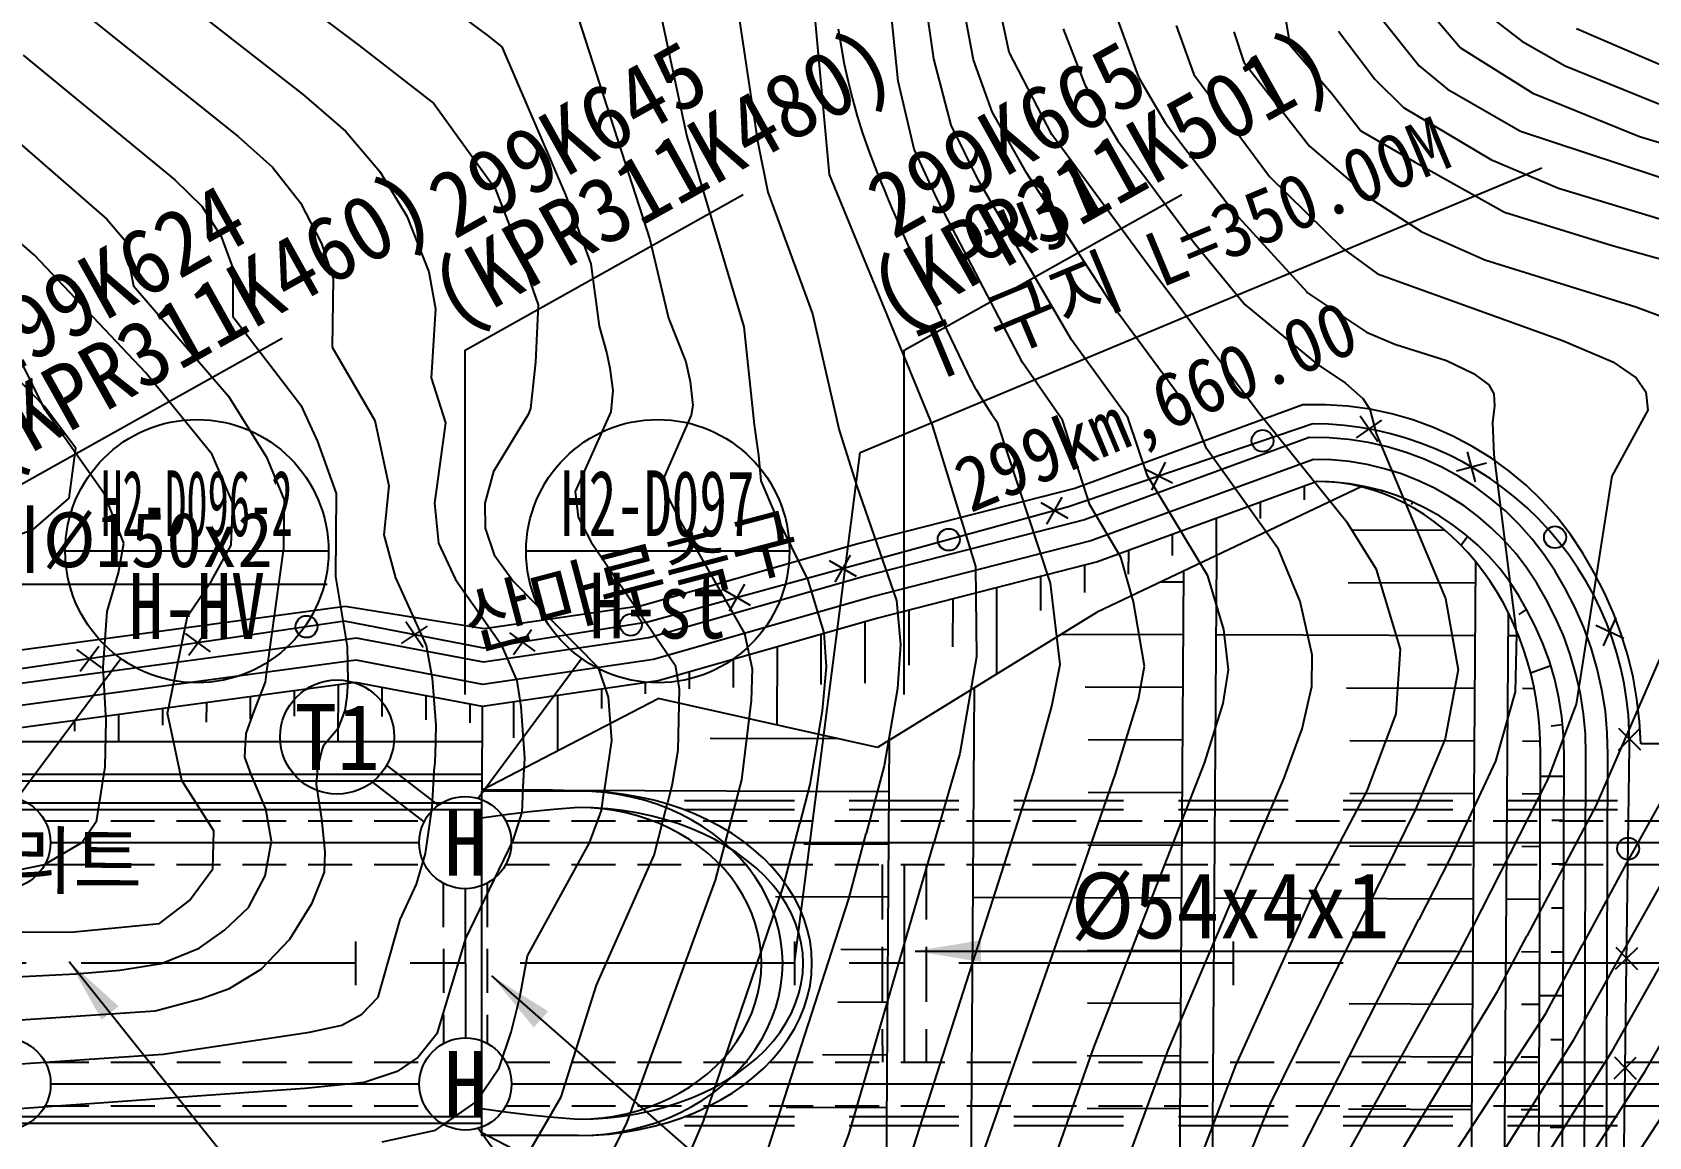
# Model space of a CAD drawing. Header units: millimetres. Extents: x 17638 to 18434, y 1103 to 1809.
# Drawn here: x 18144.9 to 18218.5, y 1469.4 to 1519.7 of the extents above; entities that cross this region are included whole.
import ezdxf
from ezdxf.enums import TextEntityAlignment as Align
from ezdxf.xclip import XClip

# ---------------------------------------------------------------- set-up
doc = ezdxf.new("R2010")
doc.units = ezdxf.units.MM
doc.header["$LTSCALE"] = 10
doc.header["$MEASUREMENT"] = 0
doc.header["$XCLIPFRAME"] = 2
for name, pattern in [('CENTER', [2, 1.25, -0.25, 0.25, -0.25]), ('DASHED', [0.75, 0.5, -0.25]), ('HIDDEN', [0.375, 0.25, -0.125])]:
    doc.linetypes.add(name, pattern=pattern)
for name, color, linetype in [('TN-MANH', 4, 'Continuous'), ('TT-WIRE-EQPM', 6, 'Continuous'), ('TZ-BASE', 253, 'Continuous'), ('TZ-CABL', 4, 'Continuous'), ('TZ-LEAL', 1, 'Continuous'), ('TZ-LEAT', 3, 'Continuous')]:
    doc.layers.add(name, color=color, linetype=linetype)
doc.styles.add('GR', font='GulimChe.ttf')
doc.styles.add('HANA', font='GulimChe.ttf')
doc.styles.get("Standard").update_dxf_attribs({"font": 'GulimChe.ttf'})
doc.linetypes.add('ZIGZAG', pattern='A,0.0001,-0.2,[131,ltypeshp.shx,S=0.2,R=0,X=-0.2,Y=0],-0.4,[131,ltypeshp.shx,S=0.2,R=180,X=0.2,Y=0],-0.2', length=0.8001)
doc.dimstyles.new('D1', dxfattribs={"dimtxt": 3, "dimasz": 2.5, "dimexe": 0.5, "dimexo": 0.5, "dimgap": 0.5, "dimtad": 1, "dimdec": 0, "dimzin": 1, "dimdsep": 46, "dimlunit": 6, "dimtxsty": 'Standard', "dimcen": 1, "dimclrd": 1, "dimclre": 1, "dimclrt": 3, "dimadec": 0, "dimazin": 0, "dimtfac": 1, "dimtdec": 0, "dimtix": 1, "dimtmove": 2, "dimatfit": 3, "dimfxl": 0, "dimtvp": 2, "dimlwd": -1, "dimlwe": -1, "dimarcsym": 0})
doc.dimstyles.get("Standard").update_dxf_attribs({"dimtxt": 0.18, "dimasz": 0.18, "dimexe": 0.18, "dimexo": 0.0625, "dimgap": 0.09, "dimtad": 0, "dimtih": 1, "dimtoh": 1, "dimdec": 4, "dimzin": 0, "dimdsep": 46, "dimtxsty": 'Standard', "dimcen": 0.09, "dimadec": 0, "dimazin": 0, "dimtfac": 1, "dimtdec": 4, "dimtofl": 0, "dimtmove": 0, "dimatfit": 3, "dimfxl": 0, "dimtolj": 1, "dimtzin": 0, "dimarcsym": 0})

# ---------------------------------------------------------------- blocks, each defined once
blk = doc.blocks.new('JD-CDFDG5GDCH4')
at = {"layer": 'TZ-BASE'}
for p, q in [((432.268, 52.494, -217.01), (445.995, 42.309, -217.01)), ((464.735, 40.201, -211.01), (463.6, 51.18, -211.01)), ((460.446, 48.371, -213.01), (461.578, 35.947, -213.01)), ((456.791, 47.763, -214.01), (458.325, 37.486, -214.01)), ((429.596, 45.861, -219.01), (437.644, 39.57, -219.01)), ((453.281, 46.218, -215.01), (455.097, 37.686, -215.01)), ((481.836, 46.357, -203.01), (482.577, 41.869, -203.01)), ((435.968, 45.004, -218.01), (440.173, 41.828, -218.01)), ((466.348, 41.227, -210.01), (465.777, 45.302, -210.01)), ((449.725, 44.413, -216.01), (453.415, 32.993, -216.01)), ((468.156, 41.18, -209.01), (467.543, 44.49, -209.01)), ((469.793, 41.536, -208.01), (469.101, 44.699, -208.01)), ((427.26, 43.59, -220.01), (434.656, 37.685, -220.01)), ((474.727, 43.019, -206.01), (475.685, 40.389, -206.01)), ((477.393, 42.744, -205.01), (478.203, 40.512, -205.01)), ((486.778, 43.015, -201.01), (488.476, 40.911, -201.01)), ((488.971, 43.347, -200.01), (490.348, 41.73, -200.01)), ((491.497, 43.305, -199.01), (493.149, 42.034, -199.01)), ((445.995, 42.309, -217.01), (446.67, 41.775, -217.01)), ((472.244, 42.595, -207.01), (473.257, 40.016, -207.01)), ((480.022, 42.46, -204.01), (480.478, 41.079, -204.01)), ((484.793, 42.487, -202.01), (486.446, 40.294, -202.01)), ((493.149, 42.034, -199.01), (495.116, 40.902, -199.01)), ((495.634, 42.608, -198.01), (500.005, 40.728, -198.01)), ((424.858, 41.39, -221.01), (431.772, 35.715, -221.01)), ((440.173, 41.828, -218.01), (443.569, 39.195, -218.01)), ((446.67, 41.775, -217.01), (449.577, 35.02, -217.01)), ((471.726, 37.773, -208.01), (469.793, 41.536, -208.01)), ((482.577, 41.869, -203.01), (484.489, 39.647, -203.01)), ((490.348, 41.73, -200.01), (493.651, 39.656, -200.01)), ((467.137, 38.202, -210.01), (466.348, 41.227, -210.01)), ((469.007, 38.803, -209.01), (468.156, 41.18, -209.01)), ((478.203, 40.512, -205.01), (481.655, 35.859, -205.01)), ((480.478, 41.079, -204.01), (483.469, 37.242, -204.01)), ((488.476, 40.911, -201.01), (489.762, 39.845, -201.01)), ((495.116, 40.902, -199.01), (499.396, 39.169, -199.01)), ((421.241, 40.384, -222.01), (428.673, 33.914, -222.01)), ((465.462, 37.106, -211.01), (464.735, 40.201, -211.01)), ((473.257, 40.016, -207.01), (474.741, 37.482, -207.01)), ((475.685, 40.389, -206.01), (476.909, 38.297, -206.01)), ((486.446, 40.294, -202.01), (487.752, 39.004, -202.01)), ((489.762, 39.845, -201.01), (493.081, 37.933, -201.01)), ((437.644, 39.57, -219.01), (439.56, 37.914, -219.01)), ((443.569, 39.195, -218.01), (446.367, 35.321, -218.01)), ((484.489, 39.647, -203.01), (485.807, 37.94, -203.01)), ((493.651, 39.656, -200.01), (498.506, 37.686, -200.01)), ((470.579, 36.028, -209.01), (469.007, 38.803, -209.01)), ((487.752, 39.004, -202.01), (491.735, 36.637, -202.01)), ((434.656, 37.685, -220.01), (436.221, 36.294, -220.01)), ((439.56, 37.914, -219.01), (441.108, 36.095, -219.01)), ((455.097, 37.686, -215.01), (457.701, 29.014, -215.01)), ((468.387, 35.687, -210.01), (467.137, 38.202, -210.01)), ((476.218, 31.705, -208.01), (471.726, 37.773, -208.01)), ((476.909, 38.297, -206.01), (480.063, 34.196, -206.01)), ((485.807, 37.94, -203.01), (488.262, 36.527, -203.01)), ((493.081, 37.933, -201.01), (508.781, 32.753, -201.01)), ((498.506, 37.686, -200.01), (509.707, 34.356, -200.01)), ((458.325, 37.486, -214.01), (458.797, 35.151, -214.01)), ((466.492, 34.867, -211.01), (465.462, 37.106, -211.01)), ((474.741, 37.482, -207.01), (478.219, 32.844, -207.01)), ((483.469, 37.242, -204.01), (486.363, 34.781, -204.01)), ((436.221, 36.294, -220.01), (437.499, 34.667, -220.01)), ((441.108, 36.095, -219.01), (442.342, 34.058, -219.01)), ((462.991, 23.279, -393.01), (494.056, 36.26, -393.01)), ((488.262, 36.527, -203.01), (492.362, 34.243, -203.01)), ((491.735, 36.637, -202.01), (494.824, 35.326, -202.01)), ((425.369, 32.283, -223.01), (421.18, 35.922, -223.01)), ((431.772, 35.715, -221.01), (432.998, 34.505, -221.01)), ((461.578, 35.947, -213.01), (466.277, 24.525, -213.01)), ((472.628, 28.415, -210.01), (468.387, 35.687, -210.01)), ((474.547, 29.917, -209.01), (470.579, 36.028, -209.01)), ((481.655, 35.859, -205.01), (484.983, 32.6, -205.01)), ((437.499, 34.667, -220.01), (438.454, 32.811, -220.01)), ((446.367, 35.321, -218.01), (447.519, 32.318, -218.01)), ((449.577, 35.02, -217.01), (450.73, 31.888, -217.01)), ((458.797, 35.151, -214.01), (460.819, 29.606, -214.01)), ((470.388, 27.379, -211.01), (466.492, 34.867, -211.01)), ((486.363, 34.781, -204.01), (488.593, 33.338, -204.01)), ((494.824, 35.326, -202.01), (503.462, 32.715, -202.01)), ((428.673, 33.914, -222.01), (429.477, 32.974, -222.01)), ((432.998, 34.505, -221.01), (433.878, 33.124, -221.01)), ((442.342, 34.058, -219.01), (443.346, 31.51, -219.01)), ((480.063, 34.196, -206.01), (483.345, 30.601, -206.01)), ((492.362, 34.243, -203.01), (497.221, 32.74, -203.01)), ((488.593, 33.338, -204.01), (491.456, 32.061, -204.01)), ((429.477, 32.974, -222.01), (429.89, 30.885, -222.01)), ((433.878, 33.124, -221.01), (434.418, 31.68, -221.01)), ((438.454, 32.811, -220.01), (438.98, 31.216, -220.01)), ((453.415, 32.993, -216.01), (454.258, 29.402, -216.01)), ((478.219, 32.844, -207.01), (480.525, 30.031, -207.01)), ((484.983, 32.6, -205.01), (486.577, 31.419, -205.01)), ((497.221, 32.74, -203.01), (502.945, 31.126, -203.01)), ((430.452, 26.907, -223.01), (425.369, 32.283, -223.01)), ((434.418, 31.68, -221.01), (434.412, 29.487, -221.01)), ((447.519, 32.318, -218.01), (448.322, 30.018, -218.01)), ((450.73, 31.888, -217.01), (451.112, 29.047, -217.01)), ((481.139, 25.117, -208.01), (476.218, 31.705, -208.01)), ((491.456, 32.061, -204.01), (498.349, 29.921, -204.01)), ((438.98, 31.216, -220.01), (438.933, 28.09, -220.01)), ((443.346, 31.51, -219.01), (443.649, 29.836, -219.01)), ((486.577, 31.419, -205.01), (494.999, 28.394, -205.01)), ((425.846, 25.246, -224.01), (423.29, 30.401, -224.01)), ((429.89, 30.885, -222.01), (434.214, 25.844, -222.01)), ((483.345, 30.601, -206.01), (483.386, 30.565, -206.01)), ((483.386, 30.565, -206.01), (486.072, 28.768, -206.01)), ((434.412, 29.487, -221.01), (437.508, 25.443, -221.01)), ((443.649, 29.836, -219.01), (443.454, 26.692, -219.01)), ((448.322, 30.018, -218.01), (448.204, 27.398, -218.01)), ((460.819, 29.606, -214.01), (462.038, 24.304, -214.01)), ((478.167, 24.999, -209.01), (474.547, 29.917, -209.01)), ((480.525, 30.031, -207.01), (483.815, 27.315, -207.01)), ((498.349, 29.921, -204.01), (501.496, 28.751, -204.01)), ((451.112, 29.047, -217.01), (451.461, 27.788, -217.01)), ((454.258, 29.402, -216.01), (455.057, 27.412, -216.01)), ((457.701, 29.014, -215.01), (458.173, 24.549, -215.01)), ((486.072, 28.768, -206.01), (487.364, 28.22, -206.01)), ((438.933, 28.09, -220.01), (440.884, 24.739, -220.01)), ((475.194, 24.88, -210.01), (472.628, 28.415, -210.01)), ((487.364, 28.22, -206.01), (489.72, 27.482, -206.01)), ((494.999, 28.394, -205.01), (497.292, 27.417, -205.01)), ((425.837, 25.38, -224.344), (424.011, 27.267, -224.344)), ((448.204, 27.398, -218.01), (447.975, 25.294, -218.01)), ((451.461, 27.788, -217.01), (451.592, 27.12, -217.01)), ((455.057, 27.412, -216.01), (455.246, 26.521, -216.01)), ((472.222, 24.762, -211.01), (470.388, 27.379, -211.01)), ((483.815, 27.315, -207.01), (485.119, 26.439, -207.01)), ((489.72, 27.482, -206.01), (490.951, 26.888, -206.01)), ((497.292, 27.417, -205.01), (498.351, 26.683, -205.01)), ((433.475, 23.195, -223.01), (430.452, 26.907, -223.01)), ((443.454, 26.692, -219.01), (444.095, 24.641, -219.01)), ((451.592, 27.12, -217.01), (451.722, 26.106, -217.01)), ((455.246, 26.521, -216.01), (455.365, 25.421, -216.01)), ((490.951, 26.888, -206.01), (491.647, 26.363, -206.01)), ((498.351, 26.683, -205.01), (498.797, 26.051, -205.01)), ((434.214, 25.844, -222.01), (435.939, 23.073, -222.01)), ((451.722, 26.106, -217.01), (451.636, 25.14, -217.01)), ((485.119, 26.439, -207.01), (485.901, 25.739, -207.01)), ((491.647, 26.363, -206.01), (491.866, 25.953, -206.01)), ((491.866, 25.953, -206.01), (491.905, 25.404, -206.01)), ((498.797, 26.051, -205.01), (498.887, 25.213, -205.01)), ((427.262, 23.482, -224.344), (425.837, 25.38, -224.344)), ((428.568, 21.386, -224.01), (425.846, 25.246, -224.01)), ((437.508, 25.443, -221.01), (438.269, 23.788, -221.01)), ((447.975, 25.294, -218.01), (447.865, 25.022, -218.01)), ((451.636, 25.14, -217.01), (450.005, 21.505, -217.01)), ((455.365, 25.421, -216.01), (455.296, 24.986, -216.01)), ((483.173, 25.455, -393.01), (472.774, 21.649, -393.01)), ((483.173, 25.455, -393.01), (472.774, 21.649, -393.01)), ((485.212, 20.045, -208.01), (481.139, 25.117, -208.01)), ((485.901, 25.739, -207.01), (486.221, 25.262, -207.01)), ((486.221, 25.262, -207.01), (486.509, 24.147, -207.01)), ((491.905, 25.404, -206.01), (491.808, 24.653, -206.01)), ((498.887, 25.213, -205.01), (497.248, 22.207, -205.01)), ((440.884, 24.739, -220.01), (441.515, 21.761, -220.01)), ((444.095, 24.641, -219.01), (443.595, 20.97, -219.01)), ((447.865, 25.022, -218.01), (446.29, 22.409, -218.01)), ((455.296, 24.986, -216.01), (454.068, 22.178, -216.01)), ((458.173, 24.549, -215.01), (458.37, 23.141, -215.01)), ((466.277, 24.525, -213.01), (468.26, 18.091, -213.01)), ((471.673, 17.327, -212.01), (469.249, 24.644, -212.01)), ((473.46, 20.903, -211.01), (472.222, 24.762, -211.01)), ((476.087, 22.224, -210.01), (475.194, 24.88, -210.01)), ((478.773, 23.462, -209.01), (478.167, 24.999, -209.01)), ((485.607, 23.954, -393.01), (486.772, 24.756, -393.01)), ((486.59, 23.772, -393.01), (485.788, 24.937, -393.01)), ((491.808, 24.653, -206.01), (491.878, 23.177, -206.01)), ((438.269, 23.788, -221.01), (439.126, 21.411, -221.01)), ((462.038, 24.304, -214.01), (462.848, 21.753, -214.01)), ((483.462, 23.964, -393.01), (473.219, 20.214, -393.01)), ((486.509, 24.147, -207.01), (489.671, 16.632, -207.01)), ((426.954, 21.196, -224.344), (427.262, 23.482, -224.344)), ((434.414, 20.975, -223.01), (433.475, 23.195, -223.01)), ((435.939, 23.073, -222.01), (436.753, 21.13, -222.01)), ((458.37, 23.141, -215.01), (458.474, 21.997, -215.01)), ((460, 0, -393.01), (462.991, 23.279, -393.01)), ((483.647, 22.967, -393.01), (473.515, 19.258, -393.01)), ((476.287, 21.57, -393.01), (476.912, 22.839, -393.01)), ((482.054, 18.871, -209.01), (478.773, 23.462, -209.01)), ((491.035, 21.942, -393.01), (490.674, 23.309, -393.01)), ((491.878, 23.177, -206.01), (492.901, 14.997, -206.01)), ((446.29, 22.409, -218.01), (445.89, 20.977, -218.01)), ((454.068, 22.178, -216.01), (454.218, 21.285, -216.01)), ((477.234, 21.892, -393.01), (475.965, 22.517, -393.01)), ((478.836, 17.664, -210.01), (476.087, 22.224, -210.01)), ((490.171, 22.445, -393.01), (491.538, 22.806, -393.01)), ((497.248, 22.207, -205.01), (495.627, 11.811, -205.01)), ((429.451, 19.152, -224.01), (428.568, 21.386, -224.01)), ((439.126, 21.411, -221.01), (439.084, 17.636, -221.01)), ((441.515, 21.761, -220.01), (441.287, 19.523, -220.01)), ((450.005, 21.505, -217.01), (450.155, 20.331, -217.01)), ((458.474, 21.997, -215.01), (459.099, 20.532, -215.01)), ((462.848, 21.753, -214.01), (464.652, 16.538, -214.01)), ((472.774, 21.649, -393.01), (462.887, 19.115, -393.01)), ((472.774, 21.649, -393.01), (462.887, 19.115, -393.01)), ((485.824, 21.72, -393.01), (473.804, 16.002, -393.01)), ((483.825, 21.967, -393.01), (473.812, 18.302, -393.01)), ((483.237, 21.12, -393.01), (483.238, 21.752, -393.01)), ((486.762, 21.481, -393.01), (486.773, 21.526, -393.01)), ((425.321, 19.766, -224.344), (426.954, 21.196, -224.344)), ((434.343, 19.06, -223.01), (434.414, 20.975, -223.01)), ((436.753, 21.13, -222.01), (436.716, 18.916, -222.01)), ((443.595, 20.97, -219.01), (443.777, 19.152, -219.01)), ((445.89, 20.977, -218.01), (445.916, 19.835, -218.01)), ((454.218, 21.285, -216.01), (454.775, 20.187, -216.01)), ((472.469, 20.281, -393.01), (471.24, 20.981, -393.01)), ((471.505, 20.017, -393.01), (472.205, 21.246, -393.01)), ((474.873, 18.516, -211.01), (473.46, 20.903, -211.01)), ((481.235, 20.276, -393.01), (481.236, 21.019, -393.01)), ((488.127, 20.908, -393.01), (488.162, 20.999, -393.01)), ((502.617, 21.237, -204.01), (496.515, 7.184, -204.01)), ((450.155, 20.331, -217.01), (450.736, 19.189, -217.01)), ((454.775, 20.187, -216.01), (457.727, 15.036, -216.01)), ((459.099, 20.532, -215.01), (460.61, 17.457, -215.01)), ((473.219, 20.214, -393.01), (463.28, 17.667, -393.01)), ((479.232, 18.584, -393.01), (479.235, 20.287, -393.01)), ((486.518, 17.953, -208.01), (485.212, 20.045, -208.01)), ((423.131, 19.014, -224.344), (425.321, 19.766, -224.344)), ((429.204, 17.794, -224.01), (429.451, 19.152, -224.01)), ((441.287, 19.523, -220.01), (441.819, 17.563, -220.01)), ((443.777, 19.152, -219.01), (444.554, 17.49, -219.01)), ((445.916, 19.835, -218.01), (446.324, 18.613, -218.01)), ((450.736, 19.189, -217.01), (454.566, 13.584, -217.01)), ((473.515, 19.258, -393.01), (463.541, 16.702, -393.01)), ((477.232, 18.588, -393.01), (477.234, 19.554, -393.01)), ((485.39, 19.761, -393.01), (489.628, 19.747, -393.01)), ((490.375, 19.05, -393.01), (490.636, 19.425, -393.01)), ((433.434, 17.428, -223.01), (434.343, 19.06, -223.01)), ((436.716, 18.916, -222.01), (435.956, 13.417, -222.01)), ((446.324, 18.613, -218.01), (447.204, 17.409, -218.01)), ((462.887, 19.115, -393.01), (453.055, 16.301, -393.01)), ((462.887, 19.115, -393.01), (453.055, 16.301, -393.01)), ((461.86, 17.373, -393.01), (462.561, 18.602, -393.01)), ((475.447, 16.48, -211.01), (474.873, 18.516, -211.01)), ((475.231, 17.744, -393.01), (475.233, 18.822, -393.01)), ((478.992, -18.782, -393.01), (479.254, 18.594, -393.01)), ((483.048, 16.492, -209.01), (482.054, 18.871, -209.01)), ((428.685, 16.033, -224.01), (429.204, 17.794, -224.01)), ((462.825, 17.638, -393.01), (461.596, 18.338, -393.01)), ((473.812, 18.302, -393.01), (463.803, 15.737, -393.01)), ((468.26, 18.091, -213.01), (468.292, 13.968, -213.01)), ((473.229, 16.9, -393.01), (473.231, 18.153, -393.01)), ((477.493, -18.702, -393.01), (477.749, 17.878, -393.01)), ((487.625, 14.312, -208.01), (486.518, 17.953, -208.01)), ((490.79, -19.413, -393.01), (491.054, 18.289, -393.01)), ((432.352, 15.817, -223.01), (433.434, 17.428, -223.01)), ((439.084, 17.636, -221.01), (439.626, 14.442, -221.01)), ((441.819, 17.563, -220.01), (443.214, 14.493, -220.01)), ((444.554, 17.49, -219.01), (446.645, 14.529, -219.01)), ((447.204, 17.409, -218.01), (451.054, 13.487, -218.01)), ((463.28, 17.667, -393.01), (453.371, 14.831, -393.01)), ((458.003, 16.316, -393.01), (456.774, 17.016, -393.01)), ((457.038, 16.051, -393.01), (457.738, 17.28, -393.01)), ((460.61, 17.457, -215.01), (461.344, 15.059, -215.01)), ((469.223, 13.184, -393.01), (469.23, 17.127, -393.01)), ((471.228, 16.074, -393.01), (471.231, 17.64, -393.01)), ((472.105, 13.619, -212.01), (471.673, 17.327, -212.01)), ((476.726, 17.392, -393.01), (477.745, 17.388, -393.01)), ((479.562, 15.21, -210.01), (478.836, 17.664, -210.01)), ((485.227, 17.362, -393.01), (491.047, 17.342, -393.01)), ((439.532, 16.269, -393.01), (421.693, 13.86, -393.01)), ((439.532, 16.269, -393.01), (421.693, 13.86, -393.01)), ((445.864, 15.248, -393.01), (439.532, 16.269, -393.01)), ((445.864, 15.248, -393.01), (439.532, 16.269, -393.01)), ((453.055, 16.301, -393.01), (445.864, 15.248, -393.01)), ((453.055, 16.301, -393.01), (445.864, 15.248, -393.01)), ((463.541, 16.702, -393.01), (453.582, 13.852, -393.01)), ((464.652, 16.538, -214.01), (464.83, 14.527, -214.01)), ((467.225, 14.421, -393.01), (467.229, 16.615, -393.01)), ((475.951, 13.551, -211.01), (475.447, 16.48, -211.01)), ((483.598, 14.057, -209.01), (483.048, 16.492, -209.01)), ((489.671, 16.632, -207.01), (490.249, 13.381, -207.01)), ((428.505, 13.497, -224.01), (428.685, 16.033, -224.01)), ((431.433, 11.387, -223.01), (432.352, 15.817, -223.01)), ((443.087, 14.39, -393.01), (442.296, 15.563, -393.01)), ((463.803, 15.737, -393.01), (453.793, 12.872, -393.01)), ((463.222, 12.768, -393.01), (463.227, 15.572, -393.01)), ((473.804, 16.002, -393.01), (463.782, 9.837, -393.01)), ((465.224, 13.594, -393.01), (465.228, 16.102, -393.01)), ((492.294, -18.878, -393.01), (492.538, 15.972, -393.01)), ((493.023, 15.9, -393.01), (493.362, 16.133, -393.01)), ((496.861, 14.475, -393.01), (497.453, 15.759, -393.01)), ((440.054, 14.825, -393.01), (419.732, 12.082, -393.01)), ((433.391, 14.194, -393.01), (432.256, 15.037, -393.01)), ((432.402, 14.048, -393.01), (433.245, 15.183, -393.01)), ((445.832, 13.727, -393.01), (440.054, 14.825, -393.01)), ((442.105, 14.581, -393.01), (443.278, 15.372, -393.01)), ((453.371, 14.831, -393.01), (445.832, 13.727, -393.01)), ((448.182, 14.228, -393.01), (447.038, 15.059, -393.01)), ((447.195, 14.072, -393.01), (448.025, 15.216, -393.01)), ((457.727, 15.036, -216.01), (458.071, 13.423, -216.01)), ((461.222, 12.705, -393.01), (461.226, 14.999, -393.01)), ((461.344, 15.059, -215.01), (461.447, 13.509, -215.01)), ((472.188, 15.007, -393.01), (477.729, 14.988, -393.01)), ((479.229, 14.983, -393.01), (491.03, 14.942, -393.01)), ((479.787, 13.373, -210.01), (479.562, 15.21, -210.01)), ((492.53, 14.936, -393.01), (492.998, 14.935, -393.01)), ((492.901, 14.997, -206.01), (492.843, 12.374, -206.01)), ((496.515, 15.413, -393.01), (497.799, 14.821, -393.01)), ((428.445, 13.464, -393.01), (427.309, 14.308, -393.01)), ((427.455, 13.318, -393.01), (428.299, 14.454, -393.01)), ((439.626, 14.442, -221.01), (439.657, 12.869, -221.01)), ((443.214, 14.493, -220.01), (443.492, 12.998, -220.01)), ((446.645, 14.529, -219.01), (447.354, 12.882, -219.01)), ((459.219, 10.858, -393.01), (459.225, 14.427, -393.01)), ((464.83, 14.527, -214.01), (464.705, 12.526, -214.01)), ((483.575, 12.615, -209.01), (483.598, 14.057, -209.01)), ((487.421, 11.365, -208.01), (487.625, 14.312, -208.01)), ((440.027, 13.813, -393.01), (419.866, 11.091, -393.01)), ((428.62, 11.297, -224.01), (428.505, 13.497, -224.01)), ((435.956, 13.417, -222.01), (435.878, 12.815, -222.01)), ((445.81, 12.714, -393.01), (440.027, 13.813, -393.01)), ((453.582, 13.852, -393.01), (445.81, 12.714, -393.01)), ((451.054, 13.487, -218.01), (451.507, 12.128, -218.01)), ((454.566, 13.584, -217.01), (454.746, 12.509, -217.01)), ((455.222, 12.516, -393.01), (455.223, 13.281, -393.01)), ((457.222, 12.579, -393.01), (457.224, 13.854, -393.01)), ((458.071, 13.423, -216.01), (458.034, 11.98, -216.01)), ((461.447, 13.509, -215.01), (461.269, 11.506, -215.01)), ((468.292, 13.968, -213.01), (467.539, 9.57, -213.01)), ((471.73, 11.721, -212.01), (472.105, 13.619, -212.01)), ((475.686, 12.036, -211.01), (475.951, 13.551, -211.01)), ((479.54, 11.838, -210.01), (479.787, 13.373, -210.01)), ((490.249, 13.381, -207.01), (489.653, 10.233, -207.01)), ((493.546, 13.233, -393.01), (494.466, 13.578, -393.01)), ((440, 12.8, -393.01), (420, 10.1, -393.01)), ((435.878, 12.815, -222.01), (435.683, 12.316, -222.01)), ((439.218, 10.1, -393.01), (439.222, 12.695, -393.01)), ((439.657, 12.869, -221.01), (439.6, 12.162, -221.01)), ((445.789, 11.7, -393.01), (440, 12.8, -393.01)), ((441.22, 11.25, -393.01), (441.222, 12.568, -393.01)), ((443.492, 12.998, -220.01), (443.663, 10.86, -220.01)), ((453.793, 12.872, -393.01), (445.789, 11.7, -393.01)), ((447.354, 12.882, -219.01), (447.529, 11.705, -219.01)), ((453.221, 12.282, -393.01), (453.222, 12.788, -393.01)), ((464.705, 12.526, -214.01), (464.093, 8.996, -214.01)), ((467.987, -18.529, -393.01), (468.205, 12.557, -393.01)), ((473.243, 12.604, -393.01), (477.712, 12.588, -393.01)), ((483.137, 10.684, -209.01), (483.575, 12.615, -209.01)), ((485.163, 12.562, -393.01), (491.014, 12.542, -393.01)), ((493.178, 12.534, -393.01), (493.706, 12.532, -393.01)), ((433.219, 10.992, -393.01), (433.221, 11.885, -393.01)), ((435.219, 11.127, -393.01), (435.221, 12.155, -393.01)), ((435.683, 12.316, -222.01), (435.352, 11.44, -222.01)), ((437.22, 11.262, -393.01), (437.222, 12.425, -393.01)), ((439.6, 12.162, -221.01), (439.517, 11.517, -221.01)), ((443.219, 11.102, -393.01), (443.221, 12.188, -393.01)), ((445.219, 10.954, -393.01), (445.221, 11.808, -393.01)), ((445.776, 7.9, -393.01), (453.79, 12.072, -393.01)), ((447.218, 10.279, -393.01), (447.221, 11.909, -393.01)), ((449.217, 9.691, -393.01), (449.221, 12.202, -393.01)), ((451.22, 11.614, -393.01), (451.222, 12.495, -393.01)), ((451.507, 12.128, -218.01), (451.66, 10.149, -218.01)), ((463.782, 9.837, -393.01), (453.79, 12.072, -393.01)), ((454.746, 12.509, -217.01), (454.687, 9.699, -217.01)), ((458.034, 11.98, -216.01), (457.586, 8.37, -216.01)), ((474.637, 8.63, -211.01), (475.686, 12.036, -211.01)), ((478.681, 9.127, -210.01), (479.54, 11.838, -210.01)), ((492.843, 12.374, -206.01), (491.94, 9.217, -206.01)), ((495.627, 11.811, -205.01), (494.31, 8.366, -205.01)), ((427.219, 10.587, -393.01), (427.219, 11.075, -393.01)), ((428.632, 11.067, -224.01), (428.579, 8.953, -224.01)), ((428.62, 11.297, -224.01), (428.632, 11.067, -224.01)), ((429.218, 10.1, -393.01), (429.22, 11.345, -393.01)), ((431.219, 10.857, -393.01), (431.22, 11.615, -393.01)), ((431.55, 10.841, -223.01), (431.433, 11.387, -223.01)), ((435.352, 11.44, -222.01), (435.009, 10.478, -222.01)), ((439.517, 11.517, -221.01), (439.191, 10.684, -221.01)), ((445.776, 7.9, -393.01), (445.789, 11.7, -393.01)), ((447.529, 11.705, -219.01), (447.695, 9.348, -219.01)), ((461.269, 11.506, -215.01), (460.701, 8.151, -215.01)), ((470.895, 8.673, -212.01), (471.73, 11.721, -212.01)), ((486.096, 7.861, -208.01), (487.421, 11.365, -208.01)), ((432.089, 8.329, -223.01), (431.55, 10.841, -223.01)), ((435.009, 10.478, -222.01), (435.001, 10.305, -222.01)), ((439.191, 10.684, -221.01), (438.521, 9.896, -221.01)), ((443.663, 10.86, -220.01), (443.632, 9.501, -220.01)), ((482.298, 8.412, -209.01), (483.137, 10.684, -209.01)), ((494.479, 10.83, -393.01), (495.006, 10.892, -393.01)), ((497.547, 10.719, -393.01), (498.556, 9.727, -393.01)), ((497.556, 9.719, -393.01), (498.547, 10.727, -393.01)), ((445.776, 10.1, -393.01), (420, 10.1, -393.01)), ((434.957, 9.392, -222.01), (435.001, 10.305, -222.01)), ((438.486, 9.764, -221.01), (438.265, 8.923, -221.01)), ((438.521, 9.896, -221.01), (438.486, 9.764, -221.01)), ((451.66, 10.149, -218.01), (451.324, 7.769, -218.01)), ((454.687, 9.699, -217.01), (454.414, 8.084, -217.01)), ((456.16, 10.263, -393.01), (461.966, 10.243, -393.01)), ((464.157, -15.704, -393.01), (464.338, 10.179, -393.01)), ((473.394, 10.203, -393.01), (477.695, 10.188, -393.01)), ((485.315, 10.162, -393.01), (490.997, 10.142, -393.01)), ((489.653, 10.233, -207.01), (488.292, 6.988, -207.01)), ((493.17, 10.134, -393.01), (493.989, 10.131, -393.01)), ((700, 10, -393.01), (498.566, 10, -393.01)), ((700, 10, -393.01), (498.566, 10, -393.01)), ((428.579, 8.953, -224.01), (428.184, 6.445, -224.01)), ((435.25, 8.611, -222.01), (434.957, 9.392, -222.01)), ((438.265, 8.923, -221.01), (438.208, 8.143, -221.01)), ((443.5, 7.113, -220.01), (443.602, 8.969, -220.01)), ((443.632, 9.501, -220.01), (443.602, 8.969, -220.01)), ((447.695, 9.348, -219.01), (447.646, 8.34, -219.01)), ((464.093, 8.996, -214.01), (463.271, 5.912, -214.01)), ((467.539, 9.57, -213.01), (466.338, 5.435, -213.01)), ((476.626, 3.837, -210.01), (478.681, 9.127, -210.01)), ((491.94, 9.217, -206.01), (489.847, 4.734, -206.01)), ((493.919, -11.469, -474.997), (493.999, 9.533, -438.929)), ((494.994, -12.226, -393.01), (495.07, 9.529, -393.01)), ((495.994, -12.227, -393.01), (496.07, 9.525, -393.01)), ((496.994, -12.228, -393.01), (497.07, 9.521, -393.01)), ((500.653, 9.489, -203.01), (497.924, 4.592, -203.01)), ((445.776, 8.3, -393.01), (390.139, 8.3, -393.01)), ((445.776, 8.6, -393.01), (390.14, 8.6, -393.01)), ((433.545, 6.043, -223.01), (432.089, 8.329, -223.01)), ((435.923, 7.037, -222.01), (435.25, 8.611, -222.01)), ((438.208, 8.143, -221.01), (438.445, 6.582, -221.01)), ((447.646, 8.34, -219.01), (447.576, 6.884, -219.01)), ((457.586, 8.37, -216.01), (457.192, 6.857, -216.01)), ((460.701, 8.151, -215.01), (460.243, 6.382, -215.01)), ((469.689, 4.915, -212.01), (470.895, 8.673, -212.01)), ((473.152, 4.376, -211.01), (474.637, 8.63, -211.01)), ((480.117, 3.294, -209.01), (482.298, 8.412, -209.01)), ((494.31, 8.366, -205.01), (490.878, 1.622, -205.01)), ((493.992, 8.533, -393.01), (495.067, 8.529, -393.01)), ((502.099, 8.293, -202.01), (497.768, 0.551, -202.01)), ((445.748, 7.85, -393.01), (445.748, -7.85, -393.01)), ((450.149, 7.85, -393.01), (445.748, 7.85, -393.01)), ((448.589, 7.89, -400.28), (445.776, 7.9, -402.86)), ((445.776, 7.9, -402.86), (445.776, 7.9, -403.26)), ((445.776, 7.9, -402.86), (445.776, 7.9, -403.26)), ((445.776, 7.9, -393.01), (464.322, 7.835, -393.01)), ((448.976, 7.889, -400.86), (445.975, 7.899, -402.86)), ((451.21, 6.965, -218.01), (451.324, 7.769, -218.01)), ((454.414, 8.084, -217.01), (454.218, 7.319, -217.01)), ((473.386, 7.803, -393.01), (477.678, 7.788, -393.01)), ((483.778, 3.436, -208.01), (486.096, 7.861, -208.01)), ((485.306, 7.762, -393.01), (490.98, 7.742, -393.01)), ((493.162, 7.734, -393.01), (493.986, 7.731, -393.01)), ((445.776, 7, -393.01), (280, 7, -393.01)), ((445.776, 7.3, -393.01), (390.136, 7.3, -393.01)), ((436.171, 5.563, -222.01), (435.923, 7.037, -222.01)), ((443.186, 5.011, -220.01), (443.5, 7.113, -220.01)), ((447.576, 6.884, -219.01), (447.17, 5.601, -219.01)), ((450.67, 5.489, -218.01), (451.21, 6.965, -218.01)), ((453.609, 4.933, -217.01), (454.218, 7.319, -217.01)), ((457.192, 6.857, -216.01), (456.396, 3.796, -216.01)), ((488.292, 6.988, -207.01), (486.018, 2.377, -207.01)), ((496.515, 7.184, -204.01), (493.37, 1.235, -204.01)), ((428.184, 6.445, -224.01), (427.551, 5.502, -224.01)), ((433.496, 4.3, -223.01), (433.545, 6.043, -223.01)), ((438.445, 6.582, -221.01), (438.601, 5.075, -221.01)), ((459.503, 3.518, -215.01), (460.243, 6.382, -215.01)), ((462.475, 2.932, -214.01), (463.271, 5.912, -214.01)), ((494.519, 6.531, -393.01), (495.06, 6.529, -393.01)), ((427.551, 5.502, -224.01), (425.811, 4.483, -224.01)), ((435.88, 3.982, -222.01), (436.171, 5.563, -222.01)), ((447.17, 5.601, -219.01), (445.012, 1.13, -219.01)), ((447.846, 0.345, -218.01), (450.67, 5.489, -218.01)), ((460.427, 5.449, -393.01), (464.305, 5.435, -393.01)), ((462.503, -7.758, -213.01), (466.338, 5.435, -213.01)), ((473.377, 5.403, -393.01), (477.661, 5.388, -393.01)), ((485.298, 5.362, -393.01), (490.963, 5.342, -393.01)), ((493.153, 5.334, -393.01), (493.978, 5.331, -393.01)), ((425.811, 4.483, -224.01), (423.406, 3.987, -224.01)), ((438.601, 5.075, -221.01), (438.571, 4.161, -221.01)), ((442.784, 3.606, -220.01), (443.186, 5.011, -220.01)), ((450.987, -0.99, -217.01), (453.609, 4.933, -217.01)), ((464.8, -10.331, -212.01), (469.689, 4.915, -212.01)), ((489.847, 4.734, -206.01), (488.454, 1.999, -206.01)), ((494.508, 4.531, -393.01), (495.053, 4.53, -393.01)), ((497.924, 4.592, -203.01), (495.913, 0.839, -203.01)), ((432.437, 2.861, -223.01), (433.496, 4.3, -223.01)), ((435.127, 2.548, -222.01), (435.88, 3.982, -222.01)), ((438.571, 4.161, -221.01), (437.991, 2.705, -221.01)), ((456.396, 3.796, -216.01), (452.365, -7.242, -216.01)), ((464.213, -21.234, -211.01), (473.152, 4.376, -211.01)), ((473.645, -3.838, -210.01), (476.626, 3.837, -210.01)), ((442.038, 1.999, -220.01), (442.784, 3.606, -220.01)), ((455.853, -7.198, -215.01), (459.503, 3.518, -215.01)), ((459.142, 3.053, -393.01), (464.288, 3.035, -393.01)), ((468.138, 3.022, -393.01), (477.645, 2.988, -393.01)), ((477.029, -3.953, -209.01), (480.117, 3.294, -209.01)), ((479.145, 2.983, -393.01), (490.947, 2.942, -393.01)), ((483.477, 2.772, -208.01), (483.778, 3.436, -208.01)), ((431.077, 1.812, -223.01), (432.437, 2.861, -223.01)), ((434.032, 1.508, -222.01), (435.127, 2.548, -222.01)), ((437.991, 2.705, -221.01), (436.995, 1.084, -221.01)), ((458.783, -8.501, -214.01), (462.475, 2.932, -214.01)), ((480.112, -4.664, -208.01), (483.477, 2.772, -208.01)), ((481.683, -6.415, -207.01), (486.018, 2.377, -207.01)), ((492.447, 2.937, -393.01), (493.969, 2.931, -393.01)), ((494.498, 2.531, -393.01), (495.046, 2.53, -393.01)), ((427.18, 1.438, -223.01), (431.077, 1.812, -223.01)), ((432.877, 0.694, -222.01), (434.032, 1.508, -222.01)), ((441.027, -1.545, -220.01), (442.038, 1.999, -220.01)), ((482.122, -10.435, -206.01), (488.454, 1.999, -206.01)), ((490.249, 0.386, -205.01), (490.878, 1.622, -205.01)), ((420.528, 1.418, -223.01), (427.18, 1.438, -223.01)), ((436.995, 1.084, -221.01), (435.683, -0.278, -221.01)), ((440, 1, -393.01), (440, -1, -393.01)), ((445.012, 1.13, -219.01), (443.713, -3.218, -219.01)), ((460, 1, -393.01), (460, -1, -393.01)), ((480, 1, -393.01), (480, -1, -393.01)), ((492.055, -1.255, -204.01), (493.37, 1.235, -204.01)), ((494.241, -2.282, -203.01), (495.913, 0.839, -203.01)), ((431.169, -0.004, -222.01), (432.877, 0.694, -222.01)), ((447.488, -1.561, -218.01), (447.846, 0.345, -218.01)), ((462.118, 0.643, -393.01), (464.271, 0.635, -393.01)), ((473.361, 0.603, -393.01), (477.628, 0.588, -393.01)), ((484.795, -9.398, -205.01), (490.249, 0.386, -205.01)), ((485.281, 0.562, -393.01), (490.93, 0.542, -393.01)), ((493.136, 0.534, -393.01), (493.961, 0.531, -393.01)), ((494.487, 0.531, -393.01), (495.039, 0.53, -393.01)), ((495.527, -3.455, -202.01), (497.768, 0.551, -202.01)), ((497.263, -4.001, -201.01), (499.669, 0.256, -201.01)), ((497.417, -0.269, -393.01), (498.43, 0.717, -393.01)), ((497.43, 0.73, -393.01), (498.417, -0.283, -393.01)), ((419.292, -0.88, -222.01), (427.259, -0.474, -222.01)), ((427.259, -0.474, -222.01), (429.264, -0.318, -222.01)), ((429.264, -0.318, -222.01), (431.169, -0.004, -222.01)), ((435.683, -0.278, -221.01), (434.211, -1.182, -221.01)), ((498.766, -4.922, -200.01), (501.564, -0.039, -200.01)), ((434.211, -1.182, -221.01), (432.986, -1.626, -221.01)), ((449.368, -6.081, -217.01), (450.987, -0.99, -217.01)), ((486.593, -10.34, -204.01), (492.055, -1.255, -204.01)), ((493.922, -1.467, -393.01), (495.032, -1.47, -393.01)), ((430.877, -2.181, -221.01), (420.241, -2.894, -221.01)), ((432.986, -1.626, -221.01), (430.877, -2.181, -221.01)), ((440.296, -2.31, -220.01), (441.027, -1.545, -220.01)), ((447.097, -3.139, -218.01), (447.488, -1.561, -218.01)), ((461.985, -1.757, -393.01), (464.254, -1.765, -393.01)), ((473.352, -1.797, -393.01), (477.611, -1.812, -393.01)), ((485.273, -1.838, -393.01), (490.913, -1.858, -393.01)), ((493.128, -1.866, -393.01), (493.953, -1.869, -393.01)), ((437.913, -3.14, -220.01), (439.372, -2.815, -220.01)), ((439.372, -2.815, -220.01), (440.296, -2.31, -220.01)), ((487.49, -12.61, -203.01), (494.241, -2.282, -203.01)), ((431.24, -4.148, -220.01), (437.913, -3.14, -220.01)), ((443.713, -3.218, -219.01), (442.851, -4.275, -219.01)), ((446.55, -4.759, -218.01), (447.097, -3.139, -218.01)), ((488.385, -14.823, -202.01), (495.527, -3.455, -202.01)), ((494.466, -3.468, -393.01), (495.025, -3.47, -393.01)), ((421.934, -4.768, -220.01), (431.24, -4.148, -220.01)), ((442.851, -4.275, -219.01), (441.902, -4.933, -219.01)), ((461.276, -4.154, -393.01), (464.238, -4.165, -393.01)), ((465.874, -25.785, -210.01), (473.645, -3.838, -210.01)), ((473.144, -14.469, -209.01), (477.029, -3.953, -209.01)), ((473.344, -4.197, -393.01), (477.594, -4.212, -393.01)), ((485.264, -4.238, -393.01), (490.896, -4.258, -393.01)), ((489.609, -16.187, -201.01), (497.263, -4.001, -201.01)), ((493.12, -4.266, -393.01), (493.944, -4.269, -393.01)), ((497.351, -5.269, -393.01), (498.364, -4.282, -393.01)), ((497.364, -4.269, -393.01), (498.351, -5.282, -393.01)), ((441.902, -4.933, -219.01), (440.39, -5.433, -219.01)), ((445.505, -6.315, -218.01), (446.55, -4.759, -218.01)), ((476.159, -15.002, -208.01), (480.112, -4.664, -208.01)), ((491.229, -16.634, -200.01), (498.766, -4.922, -200.01)), ((437.696, -5.706, -219.01), (422.555, -6.784, -219.01)), ((440.39, -5.433, -219.01), (437.696, -5.706, -219.01)), ((492.66, -17.512, -199.01), (500.268, -5.842, -199.01)), ((494.456, -5.468, -393.01), (495.018, -5.47, -393.01)), ((443.65, -7.598, -218.01), (445.505, -6.315, -218.01)), ((447.673, -9.011, -217.01), (449.368, -6.081, -217.01)), ((459.619, -6.549, -393.01), (464.221, -6.565, -393.01)), ((473.335, -6.597, -393.01), (477.578, -6.611, -393.01)), ((479.01, -12.956, -207.01), (481.683, -6.415, -207.01)), ((445.721, -7, -393.01), (280, -7, -393.01)), ((445.721, -7.3, -393.01), (280, -7.3, -393.01)), ((452.365, -7.242, -216.01), (450.483, -11.015, -216.01)), ((453.894, -11.748, -215.01), (455.853, -7.198, -215.01)), ((485.256, -6.638, -393.01), (490.879, -6.658, -393.01)), ((493.111, -6.666, -393.01), (493.936, -6.669, -393.01)), ((441.214, -8.13, -218.01), (443.65, -7.598, -218.01)), ((445.721, -7.7, -393.01), (453.707, -11.828, -393.01)), ((450.149, -7.85, -393.01), (445.748, -7.85, -393.01)), ((458.574, -17.927, -213.01), (462.503, -7.758, -213.01)), ((494.445, -7.468, -393.01), (495.011, -7.47, -393.01))]:
    blk.add_line(p, q, dxfattribs=at)
at = {"layer": 'TZ-BASE', "ltscale": 0.2}
for p, q in [((483.621, 24.595, -393.01), (472.491, 20.806, -393.01)), ((472.491, 20.806, -393.01), (453.321, 15.551, -393.01)), ((439.494, 15.599, -393.01), (420.936, 12.862, -393.01)), ((445.843, 14.363, -393.01), (439.494, 15.599, -393.01)), ((453.321, 15.551, -393.01), (445.843, 14.363, -393.01)), ((497.92, 0, -393.01), (498.05, 9.886, -393.01)), ((497.79, -9.86, -393.01), (497.92, 0, -393.01))]:
    blk.add_line(p, q, dxfattribs=at)
at = {"layer": 'TZ-BASE', "extrusion": (-0.999994, 0.003496, 4.95349e-30)}
blk.add_line((445.776, 7.9, -403.26), (445.776, 7.9, -404.56), dxfattribs=at)
blk.add_line((445.776, 7.9, -403.26), (445.776, 7.9, -404.56), dxfattribs=at)
at = {"layer": 'TZ-BASE', "linetype": 'DASHED'}
for p, q in [((700, 7.4, -393.01), (453.704, 7.4, -393.01)), ((700, 7, -393.01), (454.97, 7, -393.01)), ((700, -7, -393.01), (454.97, -7, -393.01)), ((700, -7.4, -393.01), (453.704, -7.4, -393.01))]:
    blk.add_line(p, q, dxfattribs=at)
at = {"layer": 'TZ-BASE', "linetype": 'CENTER', "elevation": -393.01, "flags": 128}
blk.add_lwpolyline([(700, 0), (280, 0), (0, 0)], dxfattribs=at)
at = {"layer": 'TZ-BASE'}
for centre in [(481.333, 23.816, -393.01), (494.66, 19.42, -393.01), (467.033, 19.31, -393.01), (437.77, 15.345, -393.01), (452.548, 15.428, -393.01), (497.989, 5.223, -393.01)]:
    blk.add_circle(centre, 0.5, dxfattribs=at)
for centre, radius, start, end in [((488.948, 46.375, -212.01), 27.212, 188.00099, 201.718), ((632.444, 103.531, -212.01), 181.673, 201.718, 202.18854), ((510.39, 53.751, -212.01), 49.858, 202.18854, 203.08676), ((563.915, 76.566, -212.01), 108.042, 203.08676, 204.79296), ((723.892, 150.462, -212.01), 284.262, 204.79296, 205.84482), ((471.762, 28.334, -212.01), 4.11, 205.84482, 212.00102), ((526.144, 62.317, -212.01), 68.237, 212.00102, 213.5112), ((483.754, 11.138, -393.01), 14.329, 27.69329, 92.3239), ((483.754, 11.138, -393.01), 14.329, 27.69329, 92.3239), ((483.754, 11.138, -393.01), 12.829, 27.61033, 91.30425), ((483.754, 11.138, -393.01), 11.829, 27.54385, 90.51819), ((483.754, 11.138, -393.01), 10.829, 27.46568, 89.62449), ((481.726, 9.601, -393.01), 16.844, 1.35816, 29.11846), ((481.726, 9.601, -393.01), 16.844, 1.35816, 29.11846), ((481.726, 9.601, -393.01), 15.344, 359.70106, 29.18843), ((481.726, 9.601, -393.01), 14.344, 359.69768, 29.24363), ((481.726, 9.601, -393.01), 13.344, 359.69393, 29.30758), ((453.659, -44.478, -393.01), 51.698, 93.89317, 98.80232), ((453.659, 44.478, -393.01), 51.698, 261.19759, 266.10674)]:
    blk.add_arc(centre, radius, start, end, dxfattribs=at)
at = {"layer": 'TZ-BASE', "ltscale": 0.2}
blk.add_arc((483.559, 10.103, -393.01), 14.493, 359.14242, 89.75534, dxfattribs=at)
at = {"layer": 'TZ-BASE'}
for centre, major_axis, ratio, end_param in [((483.782, 9.569, -393.01), (0.043, 12.398), 0.824086, 6.283185), ((450.149, 0, -393.01), (10.652, 0), 0.736951, 7.853982), ((450.149, 0, -393.01), (9.318, 0), 0.842455, 7.853982), ((450.149, 0, -393.01), (10.25, 0), 0.692683, 7.853982), ((450.149, 0, -393.01), (8.35, 0), 0.850299, 7.853982)]:
    blk.add_ellipse(centre, major_axis=major_axis, ratio=ratio, start_param=4.712389, end_param=end_param, dxfattribs=at)
at = {"layer": 'TZ-BASE', "style": 'HANA'}
for s, rotation, p in [('T 구지 L=350.00M', 22.67756, (466.427, 26.477, -393.01)), ('Guji', 22.67756, (468.328, 31.868, -393.01)), (' 299km,660.00', 22.67756, (466.522, 19.889, -393.01)), ('산마루측구', 14.74735, (445.292, 14.248, -393.01)), ('본선수로콘크리트', 359.7997, (405.182, 3.506, -393.01))]:
    blk.add_text(s, height=2.5, rotation=rotation, dxfattribs=at).set_placement(p)
blk = doc.blocks.new('ba')
at = {"layer": 'TZ-BASE'}
for p, q in [((520.487, 393.018), (508.487, 393.018)), ((541.487, 393.018), (529.487, 393.018)), ((506.287, 381.751), (511.015, 388.125)), ((527.287, 381.751), (532.015, 388.125)), ((527.297, 366.713), (532.025, 360.339))]:
    blk.add_line(p, q, dxfattribs=at)
at = {"layer": 'TZ-BASE', "flags": 128}
for points in [[(526.71, 386.482), (526.71, 402.185), (539.369, 409.271)], [(546.71, 386.482), (546.71, 402.185), (559.369, 409.271)], [(505.71, 386.482), (505.71, 395.635), (518.369, 402.721)]]:
    blk.add_lwpolyline(points, dxfattribs=at)
at = {"layer": 'TZ-BASE'}
for centre in [(514.487, 393.018), (535.487, 393.018)]:
    blk.add_circle(centre, 6, dxfattribs=at)
at = {"layer": 'TZ-BASE', "style": 'GR'}
for s, p in [('299K645', (526.202, 407.194)), ('299K665', (546.202, 407.194)), ('299K624', (505.202, 400.645)), ('(KPR311K460)', (505.202, 396.496))]:
    blk.add_text(s, height=3, rotation=29.23871, dxfattribs=at).set_placement(p)
for s, width, p in [('H2-D096-2', 0.5, (514.487, 395.178)), ('H2-D097', 0.65, (535.487, 395.178)), ('H-HV', 0.8, (514.488, 390.518)), ('H-st', 0.8, (535.488, 390.518))]:
    blk.add_text(s, height=3, dxfattribs=dict(at, width=width)).set_placement(p, align=Align.MIDDLE)
at = {"layer": 'TZ-BASE'}
blk.add_text('Ø54x4x1', height=3, rotation=0.05182, dxfattribs=at).set_placement((561.561, 376.868), align=Align.MIDDLE)
for points in [[(508.659, 374.311), (532.224, 344.83)], [(547.21, 374.791), (571.866, 374.791)], [(527.909, 373.655), (542.097, 361.213)]]:
    blk.add_leader(points, dimstyle='Standard', override={"dimtxt": 3, "dimasz": 3, "dimexe": 2, "dimexo": 3, "dimgap": 1, "dimtad": 0, "dimtih": 0, "dimcen": 1, "dimaunit": 1, "dimadec": 8, "dimtix": 1, "dimtofl": 1, "dimtmove": 2, "dimtvp": 2}, dxfattribs=at)
blk = doc.blocks.new('123')
at = {"layer": 'TZ-BASE'}
blk.add_blockref('ba', (0, 0), dxfattribs=at)
at = {"layer": 'TZ-BASE', "style": 'GR'}
for s, p in [('(KPR311K480)', (526.202, 403.046)), ('(KPR311K501)', (546.202, 403.046))]:
    blk.add_text(s, height=3, rotation=29.23871, dxfattribs=at).set_placement(p)

msp = doc.modelspace()

# ---------------------------------------------------------------- linework, layer by layer
at = {"layer": 'TN-MANH'}
for centre in [(18143.599, 1482.783), (18164.599, 1482.783), (18143.609, 1471.783), (18164.609, 1471.783)]:
    msp.add_circle(centre, 2.1, dxfattribs=at)
at = {"layer": 'TT-WIRE-EQPM'}
msp.add_circle((18158.764, 1487.597), 2.6, dxfattribs=at)
at = {"layer": 'TZ-CABL', "linetype": 'ByBlock'}
for p, q in [((18163.377, 1484.491), (18161.063, 1486.283)), ((18162.725, 1483.732), (18160.411, 1485.524))]:
    msp.add_line(p, q, dxfattribs=at)
at = {"layer": 'TZ-CABL', "linetype": 'HIDDEN', "ltscale": 0.8}
for points in [[(18145.445, 1483.783), (18162.752, 1483.783)], [(18166.445, 1483.783), (18419.599, 1483.783)], [(18145.699, 1482.783), (18162.499, 1482.783)], [(18166.699, 1482.783), (18419.599, 1482.783)], [(18145.445, 1481.783), (18162.752, 1481.783)], [(18166.445, 1481.783), (18419.599, 1481.783)], [(18163.6, 1480.936), (18163.607, 1473.629)], [(18165.6, 1480.937), (18165.607, 1473.631)], [(18145.455, 1472.783), (18162.762, 1472.783)], [(18166.455, 1472.783), (18419.609, 1472.783)], [(18145.709, 1471.783), (18162.509, 1471.783)], [(18166.709, 1471.783), (18419.609, 1471.783)], [(18145.455, 1470.783), (18162.762, 1470.783)], [(18166.455, 1470.783), (18419.609, 1470.783)]]:
    msp.add_lwpolyline(points, dxfattribs=at)
at = {"layer": 'TZ-CABL', "linetype": 'ZIGZAG', "ltscale": 0.5}
for points in [[(18145.699, 1482.783), (18162.499, 1482.783)], [(18166.699, 1482.783), (18419.599, 1482.783)], [(18184.599, 1481.784), (18184.607, 1472.784)], [(18164.601, 1480.683), (18164.607, 1473.883)], [(18145.709, 1471.783), (18162.509, 1471.783)], [(18166.709, 1471.783), (18419.609, 1471.783)]]:
    msp.add_lwpolyline(points, dxfattribs=at)
at = {"layer": 'TZ-CABL', "linetype": 'HIDDEN'}
for points in [[(18183.599, 1481.783), (18183.607, 1472.783)], [(18185.599, 1481.785), (18185.607, 1472.785)]]:
    msp.add_lwpolyline(points, dxfattribs=at)

# ---------------------------------------------------------------- block references
at = {"layer": 'TZ-BASE'}
ref = msp.add_blockref('JD-CDFDG5GDCH4', (17719.599, 1477.283, 393.01), dxfattribs=at)
XClip(ref).set_block_clipping_path([(1.5103084745, 75), (700, 75), (700, -75), (-1.5103084745, -75)])
msp.add_blockref('123', (17637.889, 1103.051), dxfattribs=at)

# ---------------------------------------------------------------- texts
at = {"layer": 'TN-MANH', "linetype": 'ByBlock', "style": 'GR'}
for p in [(18164.599, 1482.783), (18164.609, 1471.783)]:
    msp.add_text('H', height=3, dxfattribs=at).set_placement(p, align=Align.MIDDLE)
at = {"layer": 'TT-WIRE-EQPM', "style": 'GR'}
msp.add_text('T1', height=3, dxfattribs=at).set_placement((18158.764, 1487.597), align=Align.MIDDLE)
at = {"layer": 'TZ-LEAT', "insert": (18126.53, 1495.071), "char_height": 2.5, "attachment_point": 7}
msp.add_mtext('벽체구멍뚫기Ø150x2', dxfattribs=at)

# ---------------------------------------------------------------- leaders
at = {"layer": 'TZ-LEAL', "annotation_type": 0, "has_hookline": 1, "hookline_direction": 0, "text_width": 31.775}
msp.add_leader([(18116.265, 1494.571), (18126.03, 1494.571)], dimstyle='D1', dxfattribs=at)

doc.saveas('drawing.dxf')
